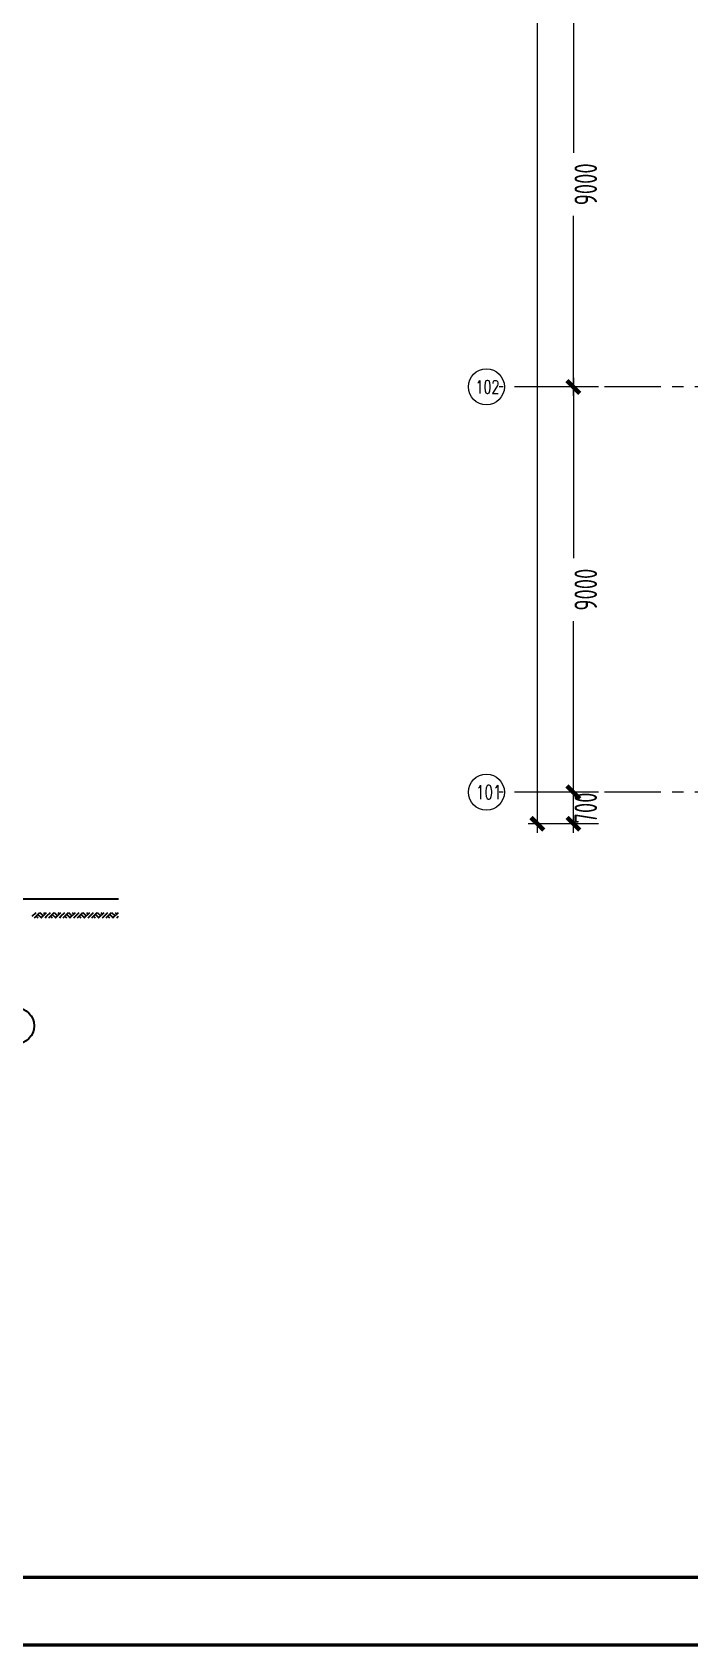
# Model space of a CAD drawing. Extents: x -1201378 to 2367219, y -619313 to 244905.
# Drawn here: x 1272686 to 1287257, y 118680 to 154527 of the extents above; entities that cross this region are included whole.
import ezdxf
from ezdxf.enums import TextEntityAlignment as Align

# ---------------------------------------------------------------- set-up
doc = ezdxf.new("R2010")
doc.units = 0
doc.header["$LTSCALE"] = 1000
doc.linetypes.add('CENTER', pattern=[2, 1.25, -0.25, 0.25, -0.25])
doc.layers.get('0').update_dxf_attribs({"linetype": 'CONTINUOUS'})
doc.layers.get('Defpoints').update_dxf_attribs({"linetype": 'CONTINUOUS'})
for name, color, linetype in [('0-cxFrame', 155, 'CONTINUOUS'), ('A-AXIS-D', 1, 'CONTINUOUS'), ('A-HATCH-1', 252, 'CONTINUOUS')]:
    doc.layers.add(name, color=color, linetype=linetype)
for name, color, linetype, lineweight in [('0-cxText', 131, 'CONTINUOUS', 25), ('S-axis', 111, 'CONTINUOUS', 0), ('S-dote', 5, 'CENTER', 0)]:
    doc.layers.add(name, color=color, linetype=linetype, lineweight=lineweight)
doc.styles.add('_TCH_AXIS', font='COMPLEX', dxfattribs={"bigfont": 'GBCBIG'})
doc.styles.add('cx_tuming', font='simhei.ttf')
doc.styles.add('cx_tuqian1', font='')
doc.styles.add('TSSD_Dimension', font='tssdeng.shx', dxfattribs={"width": 0.7, "bigfont": 'hztxt.shx'})
doc.styles.add('黑体', font='simhei.ttf', dxfattribs={"width": 0.8})
doc.styles.get('cx_tuqian1').set_extended_font_data('SimSun')
doc.dimstyles.new('TSSD_200_200', dxfattribs={"dimtxt": 500, "dimasz": 200, "dimexe": 200, "dimexo": 500, "dimgap": 200, "dimtad": 1, "dimdec": 0, "dimzin": 0, "dimdsep": 46, "dimtxsty": 'TSSD_Dimension', "dimblk": 'ARCHTICK', "dimcen": 0, "dimdle": 200, "dimclrt": 7, "dimadec": 0, "dimazin": 0, "dimtfac": 1, "dimtdec": 0, "dimtix": 1, "dimtmove": 2, "dimatfit": 3, "dimfxl": 1, "dimtolj": 1, "dimtzin": 0, "dimarcsym": 0})

# ---------------------------------------------------------------- blocks, each defined once
blk = doc.blocks.new('TK22.A0 L(Dragon)')
at = {"layer": '0-cxFrame', "color": 7, "const_width": 0.5}
blk.add_lwpolyline([(0, 0), (-1486, 0), (-1486, 841), (0, 841)], close=True, dxfattribs=at)
at = {"layer": '0-cxFrame', "const_width": 0.5}
blk.add_lwpolyline([(-80, 10), (-1466, 10), (-1466, 831), (-80, 831)], close=True, dxfattribs=at)
at = {"style": '黑体', "flags": 4}
blk.add_attdef('图幅', text='', height=3.3, dxfattribs=at).set_placement((-40, 3), align=Align.RIGHT)
at = {"layer": '0-cxText', "flags": 4}
for tag, height, style, p in [('建设单位', 3.5, 'cx_tuming', (-45, 240)), ('项目名称', 3.5, 'cx_tuming', (-45, 210)), ('子项名称', 3.5, 'cx_tuming', (-45, 180)), ('工程编号', 3.3, 'cx_tuqian1', (-35, 165)), ('图名1', 3.5, 'cx_tuming', (-45, 87)), ('图名2', 3.5, 'cx_tuming', (-45, 79)), ('图名3', 3.5, 'cx_tuming', (-45, 71)), ('出图日期', 3.3, 'cx_tuqian1', (-39, 60)), ('专业', 3.3, 'cx_tuqian1', (-55, 52)), ('图号', 3.3, 'cx_tuqian1', (-55, 44)), ('版次', 3.3, 'cx_tuqian1', (-20, 44))]:
    blk.add_attdef(tag, text='', height=height, dxfattribs=dict(at, style=style)).set_placement(p, align=Align.MIDDLE)
at = {"layer": 'Defpoints', "color": 6, "flags": 4}
for tag, height, style, p in [('tufu', 3.3, '黑体', (-12, 12)), ('dwfname', 4, 'cx_tuqian1', (-80, 3))]:
    blk.add_attdef(tag, text='', height=height, dxfattribs=dict(at, style=style)).set_placement(p, align=Align.RIGHT)
blk = doc.blocks.new('_ArchTick')
at = {"color": 0, "linetype": 'ByBlock', "const_width": 0.5}
blk.add_lwpolyline([(-0.71, -0.71), (0.71, 0.71)], dxfattribs=at)
blk = doc.blocks.new('*D2981')
at = {"layer": 'Defpoints', "color": 0, "transparency": 16777216}
for p in [(-215303, 25027), (-214244, 25027), (-214244, 24327)]:
    blk.add_point(p, dxfattribs=at)
at = {"layer": 'S-axis', "color": 0, "lineweight": -2, "transparency": 16777216}
for p, q in [((-215303, 24127), (-215303, 25227)), ((-214744, 25027), (-215503, 25027)), ((-214744, 24327), (-215503, 24327))]:
    blk.add_line(p, q, dxfattribs=at)
at = {"layer": 'S-axis', "color": 0, "lineweight": -2, "transparency": 16777216, "xscale": 200, "yscale": 200, "zscale": 200}
for p, rotation in [((-215303, 25027), 90), ((-215303, 24327), 270)]:
    blk.add_blockref('_ArchTick', p, dxfattribs=dict(at, rotation=rotation))
at = {"layer": 'S-axis', "color": 7, "transparency": 16777216, "insert": (-215028, 24677), "char_height": 500, "attachment_point": 5, "rotation": 90, "style": 'TSSD_Dimension'}
blk.add_mtext('\\A1;700', dxfattribs=at)
blk = doc.blocks.new('*D2982')
at = {"layer": 'Defpoints', "color": 0, "transparency": 16777216}
for p in [(-215303, 34027), (-214244, 34027), (-214244, 25027)]:
    blk.add_point(p, dxfattribs=at)
at = {"layer": 'S-axis', "color": 0, "lineweight": -2, "transparency": 16777216}
for p, q in [((-215303, 34227), (-215303, 30225)), ((-214744, 34027), (-215503, 34027)), ((-215303, 24827), (-215303, 28829)), ((-214744, 25027), (-215503, 25027))]:
    blk.add_line(p, q, dxfattribs=at)
at = {"layer": 'S-axis', "color": 0, "lineweight": -2, "transparency": 16777216, "xscale": 200, "yscale": 200, "zscale": 200}
for p, rotation in [((-215303, 34027), 90), ((-215303, 25027), 270)]:
    blk.add_blockref('_ArchTick', p, dxfattribs=dict(at, rotation=rotation))
at = {"layer": 'S-axis', "color": 7, "transparency": 16777216, "insert": (-215028, 29527), "char_height": 500, "attachment_point": 5, "rotation": 90, "style": 'TSSD_Dimension'}
blk.add_mtext('\\A1;9000', dxfattribs=at)
blk = doc.blocks.new('*D2983')
at = {"layer": 'Defpoints', "color": 0, "transparency": 16777216}
for p in [(-215303, 43027), (-214244, 43027), (-214244, 34027)]:
    blk.add_point(p, dxfattribs=at)
at = {"layer": 'S-axis', "color": 0, "lineweight": -2, "transparency": 16777216}
for p, q in [((-214744, 43027), (-215503, 43027)), ((-215303, 43227), (-215303, 39225)), ((-215303, 33827), (-215303, 37829)), ((-214744, 34027), (-215503, 34027))]:
    blk.add_line(p, q, dxfattribs=at)
at = {"layer": 'S-axis', "color": 0, "lineweight": -2, "transparency": 16777216, "xscale": 200, "yscale": 200, "zscale": 200}
for p, rotation in [((-215303, 43027), 90), ((-215303, 34027), 270)]:
    blk.add_blockref('_ArchTick', p, dxfattribs=dict(at, rotation=rotation))
at = {"layer": 'S-axis', "color": 7, "transparency": 16777216, "insert": (-215028, 38527), "char_height": 500, "attachment_point": 5, "rotation": 90, "style": 'TSSD_Dimension'}
blk.add_mtext('\\A1;9000', dxfattribs=at)
blk = doc.blocks.new('*D3020')
at = {"layer": 'Defpoints', "color": 0, "transparency": 16777216}
for p in [(-216103, 115727), (-214344, 115727), (-214344, 24327)]:
    blk.add_point(p, dxfattribs=at)
at = {"layer": 'S-axis', "color": 0, "lineweight": -2, "transparency": 16777216}
for p, q in [((-216103, 115927), (-216103, 70833)), ((-214844, 115727), (-216303, 115727)), ((-216103, 24127), (-216103, 69221)), ((-214844, 24327), (-216303, 24327))]:
    blk.add_line(p, q, dxfattribs=at)
at = {"layer": 'S-axis', "color": 0, "lineweight": -2, "transparency": 16777216, "xscale": 200, "yscale": 200, "zscale": 200}
for p, rotation in [((-216103, 115727), 90), ((-216103, 24327), 270)]:
    blk.add_blockref('_ArchTick', p, dxfattribs=dict(at, rotation=rotation))
at = {"layer": 'S-axis', "color": 7, "transparency": 16777216, "insert": (-215828, 70027), "char_height": 500, "attachment_point": 5, "rotation": 90, "style": 'TSSD_Dimension'}
blk.add_mtext('\\A1;91400', dxfattribs=at)
blk = doc.blocks.new('$LinePat$素土夯实')
at = {"color": 0}
for p, q in [((0, -210), (210, 0)), ((120, -300), (420, 0)), ((420, 0), (608, -188)), ((495, -300), (795, 0)), ((615, 0), (705, -90)), ((210, -210), (300, -300)), ((315, -105), (502, -293)), ((705, -300), (795, -210))]:
    blk.add_line(p, q, dxfattribs=at)
blk = doc.blocks.new('1#轴网')
at = {"layer": 'S-axis'}
for centre in [(-217234.2, 34028.1), (-217234.2, 25028.1)]:
    blk.add_circle(centre, 400, dxfattribs=at)
at = {"layer": 'S-dote'}
for p, q in [((-99358.5, 34027), (-216950.7, 34027)), ((-99358.5, 25027), (-216950.7, 25027))]:
    blk.add_line(p, q, dxfattribs=at)
at = {"layer": 'S-axis', "style": '_TCH_AXIS', "width": 0.705882}
for s, height, p in [('102', 290.63, (-217473.5, 33882.8)), ('101', 313.67, (-217466.1, 24871.3))]:
    blk.add_text(s, height=height, dxfattribs=at).set_placement(p)
at = {"layer": 'S-axis'}
for base, p1, p2, picture, middle in [((-216102.5, 115727), (-214344.3, 24327), (-214344.3, 115727), '*D3020', (-215827.5, 70027)), ((-215302.5, 43027), (-214244.3, 34027), (-214244.3, 43027), '*D2983', (-215027.5, 38527)), ((-215302.5, 34027), (-214244.3, 25027), (-214244.3, 34027), '*D2982', (-215027.5, 29527)), ((-215302.5, 25027), (-214244.3, 24327), (-214244.3, 25027), '*D2981', (-215027.5, 24677))]:
    dim = blk.add_linear_dim(base=base, p1=p1, p2=p2, angle=90, dimstyle='TSSD_200_200', dxfattribs=at)
    dim.commit()
    dim.dimension.update_dxf_attribs({"geometry": picture, "text_midpoint": middle, "dimtype": 161})

msp = doc.modelspace()

# ---------------------------------------------------------------- linework, layer by layer
at = {"layer": 'A-AXIS-D'}
msp.add_circle((1272325.6, 132466.4), 400, dxfattribs=at)
at = {"layer": 'A-HATCH-1'}
msp.add_line((1254161.8, 135283.3), (1274595.6, 135283.3), dxfattribs=at)

# ---------------------------------------------------------------- block references
at = {"layer": '0-cxFrame', "xscale": 150, "yscale": 150, "zscale": 150}
msp.add_blockref('TK22.A0 L(Dragon)', (1467181.8, 118717.3), dxfattribs=at)
at = {"layer": 'A-HATCH-1', "xscale": 0.4006927353938229, "yscale": 0.4, "zscale": 0.4}
for p in [(1272685.6, 134983.3), (1273004.1, 134983.3), (1273322.7, 134983.3), (1273641.2, 134983.3), (1273959.8, 134983.3), (1274278.3, 134983.3)]:
    msp.add_blockref('$LinePat$素土夯实', p, dxfattribs=at)
at = {"layer": 'S-axis'}
msp.add_blockref('1#轴网', (1500000, 112624.8), dxfattribs=at)

doc.saveas('drawing.dxf')
